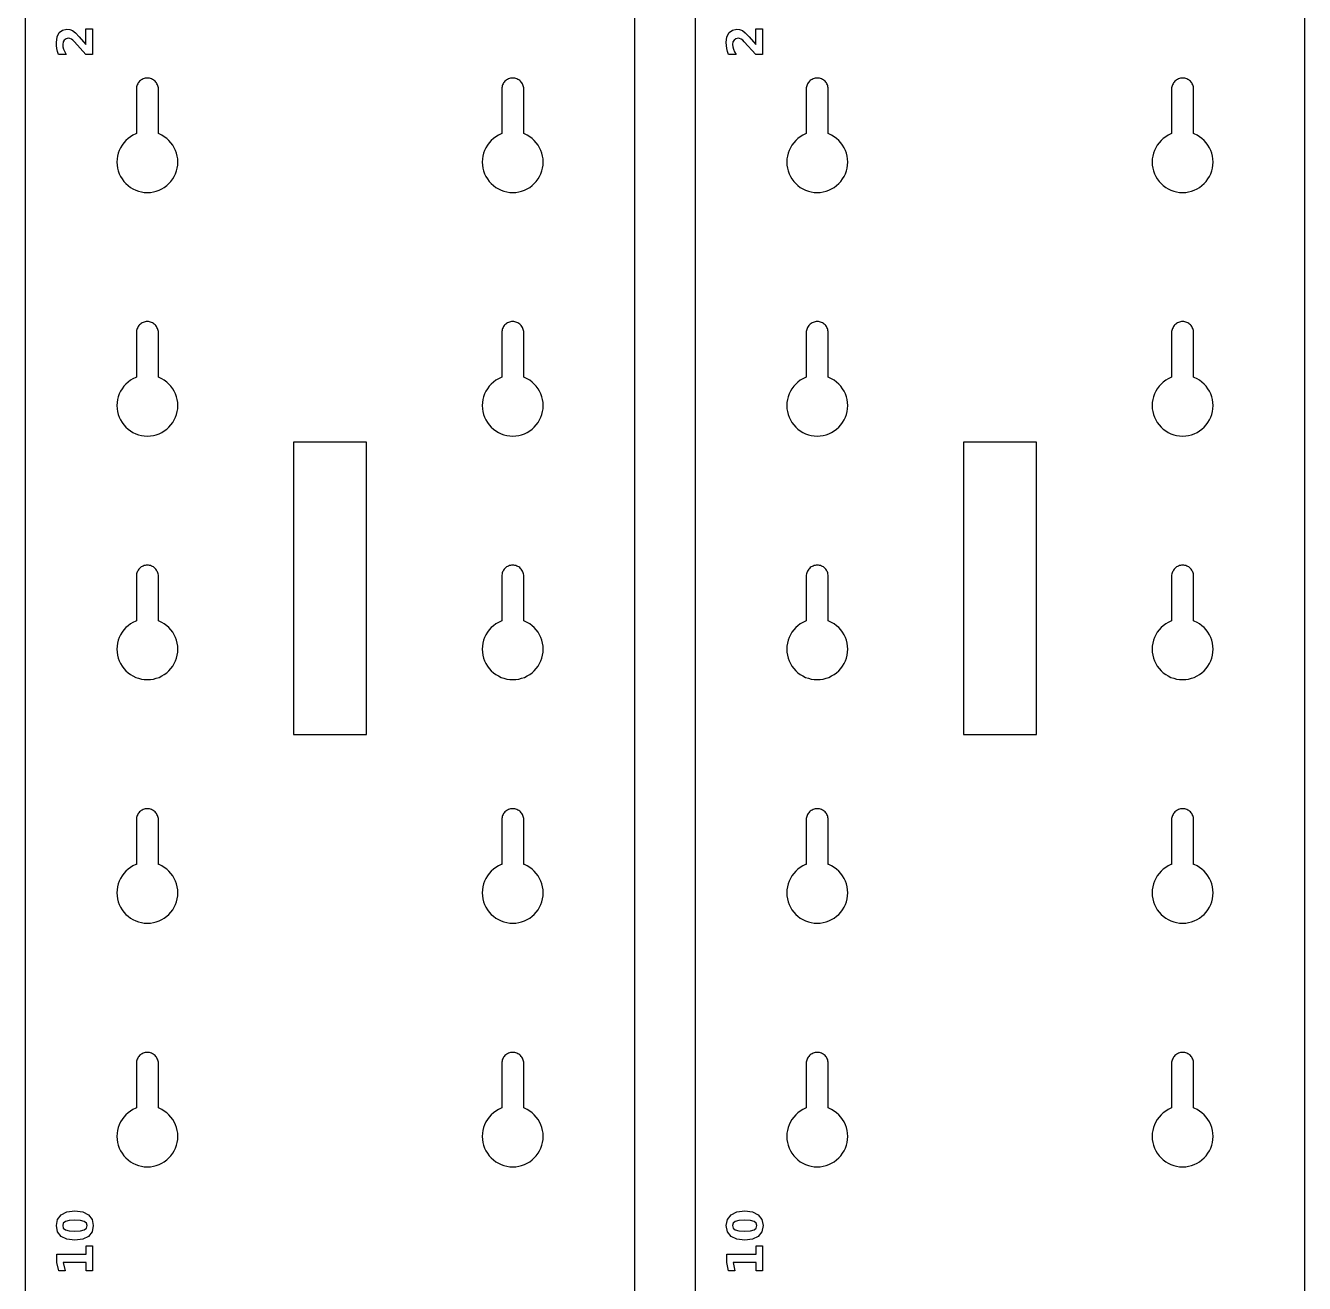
# Model space of a CAD drawing. Header units: millimetres. Extents: x 12 to 1278, y 12 to 884.
# Drawn here: x 1073.5 to 1178.5, y 126.4 to 229.7 of the extents above; entities that cross this region are included whole.
import ezdxf

# ---------------------------------------------------------------- set-up
doc = ezdxf.new("R2010")
doc.units = ezdxf.units.MM
doc.layers.add('CUT', color=1, linetype='Continuous')
doc.layers.add('ENGRAVE', color=5, linetype='Continuous')

msp = doc.modelspace()

# ---------------------------------------------------------------- linework, layer by layer
at = {"layer": 'CUT', "color": 1}
for points in [[(1078.5, 12.5), (1078.5, 18.5), (1073.5, 18.5), (1073.5, 758.5), (1078.5, 758.5), (1078.5, 764.5), (1118.5, 764.5), (1118.5, 758.5), (1123.5, 758.5), (1123.5, 18.5), (1118.5, 18.5), (1118.5, 12.5)], [(1133.5, 12.5), (1133.5, 18.5), (1128.5, 18.5), (1128.5, 758.5), (1133.5, 758.5), (1133.5, 764.5), (1173.5, 764.5), (1173.5, 758.5), (1178.5, 758.5), (1178.5, 18.5), (1173.5, 18.5), (1173.5, 12.5)], [(1085.43, 220.09), (1085.27, 220.27), (1085.09, 220.43), (1084.89, 220.58), (1084.68, 220.7), (1084.46, 220.81), (1084.4, 220.83), (1084.4, 224.5), (1084.4, 224.59), (1084.38, 224.68), (1084.36, 224.76), (1084.33, 224.84), (1084.29, 224.92), (1084.25, 225), (1084.2, 225.07), (1084.14, 225.14), (1084.07, 225.2), (1084, 225.25), (1083.92, 225.29), (1083.84, 225.33), (1083.76, 225.36), (1083.68, 225.38), (1083.59, 225.4), (1083.5, 225.4), (1083.41, 225.4), (1083.32, 225.38), (1083.24, 225.36), (1083.16, 225.33), (1083.08, 225.29), (1083, 225.25), (1082.93, 225.2), (1082.86, 225.14), (1082.8, 225.07), (1082.75, 225), (1082.71, 224.92), (1082.67, 224.84), (1082.64, 224.76), (1082.62, 224.68), (1082.6, 224.59), (1082.6, 224.5), (1082.6, 220.83), (1082.54, 220.81), (1082.32, 220.7), (1082.11, 220.58), (1081.91, 220.43), (1081.73, 220.27), (1081.57, 220.09), (1081.42, 219.89), (1081.3, 219.68), (1081.19, 219.46), (1081.11, 219.23), (1081.05, 218.99), (1081.01, 218.75), (1081, 218.5), (1081.01, 218.25), (1081.05, 218.01), (1081.11, 217.77), (1081.19, 217.54), (1081.3, 217.32), (1081.42, 217.11), (1081.57, 216.91), (1081.73, 216.73), (1081.91, 216.57), (1082.11, 216.42), (1082.32, 216.3), (1082.54, 216.19), (1082.77, 216.11), (1083.01, 216.05), (1083.25, 216.01), (1083.5, 216), (1083.75, 216.01), (1083.99, 216.05), (1084.23, 216.11), (1084.46, 216.19), (1084.68, 216.3), (1084.89, 216.42), (1085.09, 216.57), (1085.27, 216.73), (1085.43, 216.91), (1085.58, 217.11), (1085.7, 217.32), (1085.81, 217.54), (1085.89, 217.77), (1085.95, 218.01), (1085.99, 218.25), (1086, 218.5), (1085.99, 218.75), (1085.95, 218.99), (1085.89, 219.23), (1085.81, 219.46), (1085.7, 219.68), (1085.58, 219.89)], [(1115.43, 220.09), (1115.27, 220.27), (1115.09, 220.43), (1114.89, 220.58), (1114.68, 220.7), (1114.46, 220.81), (1114.4, 220.83), (1114.4, 224.5), (1114.4, 224.59), (1114.38, 224.68), (1114.36, 224.76), (1114.33, 224.84), (1114.29, 224.92), (1114.25, 225), (1114.2, 225.07), (1114.14, 225.14), (1114.07, 225.2), (1114, 225.25), (1113.92, 225.29), (1113.84, 225.33), (1113.76, 225.36), (1113.68, 225.38), (1113.59, 225.4), (1113.5, 225.4), (1113.41, 225.4), (1113.32, 225.38), (1113.24, 225.36), (1113.16, 225.33), (1113.08, 225.29), (1113, 225.25), (1112.93, 225.2), (1112.86, 225.14), (1112.8, 225.07), (1112.75, 225), (1112.71, 224.92), (1112.67, 224.84), (1112.64, 224.76), (1112.62, 224.68), (1112.6, 224.59), (1112.6, 224.5), (1112.6, 220.83), (1112.54, 220.81), (1112.32, 220.7), (1112.11, 220.58), (1111.91, 220.43), (1111.73, 220.27), (1111.57, 220.09), (1111.42, 219.89), (1111.3, 219.68), (1111.19, 219.46), (1111.11, 219.23), (1111.05, 218.99), (1111.01, 218.75), (1111, 218.5), (1111.01, 218.25), (1111.05, 218.01), (1111.11, 217.77), (1111.19, 217.54), (1111.3, 217.32), (1111.42, 217.11), (1111.57, 216.91), (1111.73, 216.73), (1111.91, 216.57), (1112.11, 216.42), (1112.32, 216.3), (1112.54, 216.19), (1112.77, 216.11), (1113.01, 216.05), (1113.25, 216.01), (1113.5, 216), (1113.75, 216.01), (1113.99, 216.05), (1114.23, 216.11), (1114.46, 216.19), (1114.68, 216.3), (1114.89, 216.42), (1115.09, 216.57), (1115.27, 216.73), (1115.43, 216.91), (1115.58, 217.11), (1115.7, 217.32), (1115.81, 217.54), (1115.89, 217.77), (1115.95, 218.01), (1115.99, 218.25), (1116, 218.5), (1115.99, 218.75), (1115.95, 218.99), (1115.89, 219.23), (1115.81, 219.46), (1115.7, 219.68), (1115.58, 219.89)], [(1140.43, 220.09), (1140.27, 220.27), (1140.09, 220.43), (1139.89, 220.58), (1139.68, 220.7), (1139.46, 220.81), (1139.4, 220.83), (1139.4, 224.5), (1139.4, 224.59), (1139.38, 224.68), (1139.36, 224.76), (1139.33, 224.84), (1139.29, 224.92), (1139.25, 225), (1139.2, 225.07), (1139.14, 225.14), (1139.07, 225.2), (1139, 225.25), (1138.92, 225.29), (1138.84, 225.33), (1138.76, 225.36), (1138.68, 225.38), (1138.59, 225.4), (1138.5, 225.4), (1138.41, 225.4), (1138.32, 225.38), (1138.24, 225.36), (1138.16, 225.33), (1138.08, 225.29), (1138, 225.25), (1137.93, 225.2), (1137.86, 225.14), (1137.8, 225.07), (1137.75, 225), (1137.71, 224.92), (1137.67, 224.84), (1137.64, 224.76), (1137.62, 224.68), (1137.6, 224.59), (1137.6, 224.5), (1137.6, 220.83), (1137.54, 220.81), (1137.32, 220.7), (1137.11, 220.58), (1136.91, 220.43), (1136.73, 220.27), (1136.57, 220.09), (1136.42, 219.89), (1136.3, 219.68), (1136.19, 219.46), (1136.11, 219.23), (1136.05, 218.99), (1136.01, 218.75), (1136, 218.5), (1136.01, 218.25), (1136.05, 218.01), (1136.11, 217.77), (1136.19, 217.54), (1136.3, 217.32), (1136.42, 217.11), (1136.57, 216.91), (1136.73, 216.73), (1136.91, 216.57), (1137.11, 216.42), (1137.32, 216.3), (1137.54, 216.19), (1137.77, 216.11), (1138.01, 216.05), (1138.25, 216.01), (1138.5, 216), (1138.75, 216.01), (1138.99, 216.05), (1139.23, 216.11), (1139.46, 216.19), (1139.68, 216.3), (1139.89, 216.42), (1140.09, 216.57), (1140.27, 216.73), (1140.43, 216.91), (1140.58, 217.11), (1140.7, 217.32), (1140.81, 217.54), (1140.89, 217.77), (1140.95, 218.01), (1140.99, 218.25), (1141, 218.5), (1140.99, 218.75), (1140.95, 218.99), (1140.89, 219.23), (1140.81, 219.46), (1140.7, 219.68), (1140.58, 219.89)], [(1170.43, 220.09), (1170.27, 220.27), (1170.09, 220.43), (1169.89, 220.58), (1169.68, 220.7), (1169.46, 220.81), (1169.4, 220.83), (1169.4, 224.5), (1169.4, 224.59), (1169.38, 224.68), (1169.36, 224.76), (1169.33, 224.84), (1169.29, 224.92), (1169.25, 225), (1169.2, 225.07), (1169.14, 225.14), (1169.07, 225.2), (1169, 225.25), (1168.92, 225.29), (1168.84, 225.33), (1168.76, 225.36), (1168.68, 225.38), (1168.59, 225.4), (1168.5, 225.4), (1168.41, 225.4), (1168.32, 225.38), (1168.24, 225.36), (1168.16, 225.33), (1168.08, 225.29), (1168, 225.25), (1167.93, 225.2), (1167.86, 225.14), (1167.8, 225.07), (1167.75, 225), (1167.71, 224.92), (1167.67, 224.84), (1167.64, 224.76), (1167.62, 224.68), (1167.6, 224.59), (1167.6, 224.5), (1167.6, 220.83), (1167.54, 220.81), (1167.32, 220.7), (1167.11, 220.58), (1166.91, 220.43), (1166.73, 220.27), (1166.57, 220.09), (1166.42, 219.89), (1166.3, 219.68), (1166.19, 219.46), (1166.11, 219.23), (1166.05, 218.99), (1166.01, 218.75), (1166, 218.5), (1166.01, 218.25), (1166.05, 218.01), (1166.11, 217.77), (1166.19, 217.54), (1166.3, 217.32), (1166.42, 217.11), (1166.57, 216.91), (1166.73, 216.73), (1166.91, 216.57), (1167.11, 216.42), (1167.32, 216.3), (1167.54, 216.19), (1167.77, 216.11), (1168.01, 216.05), (1168.25, 216.01), (1168.5, 216), (1168.75, 216.01), (1168.99, 216.05), (1169.23, 216.11), (1169.46, 216.19), (1169.68, 216.3), (1169.89, 216.42), (1170.09, 216.57), (1170.27, 216.73), (1170.43, 216.91), (1170.58, 217.11), (1170.7, 217.32), (1170.81, 217.54), (1170.89, 217.77), (1170.95, 218.01), (1170.99, 218.25), (1171, 218.5), (1170.99, 218.75), (1170.95, 218.99), (1170.89, 219.23), (1170.81, 219.46), (1170.7, 219.68), (1170.58, 219.89)], [(1085.43, 200.09), (1085.27, 200.27), (1085.09, 200.43), (1084.89, 200.58), (1084.68, 200.7), (1084.46, 200.81), (1084.4, 200.83), (1084.4, 204.5), (1084.4, 204.59), (1084.38, 204.68), (1084.36, 204.76), (1084.33, 204.84), (1084.29, 204.92), (1084.25, 205), (1084.2, 205.07), (1084.14, 205.14), (1084.07, 205.2), (1084, 205.25), (1083.92, 205.29), (1083.84, 205.33), (1083.76, 205.36), (1083.68, 205.38), (1083.59, 205.4), (1083.5, 205.4), (1083.41, 205.4), (1083.32, 205.38), (1083.24, 205.36), (1083.16, 205.33), (1083.08, 205.29), (1083, 205.25), (1082.93, 205.2), (1082.86, 205.14), (1082.8, 205.07), (1082.75, 205), (1082.71, 204.92), (1082.67, 204.84), (1082.64, 204.76), (1082.62, 204.68), (1082.6, 204.59), (1082.6, 204.5), (1082.6, 200.83), (1082.54, 200.81), (1082.32, 200.7), (1082.11, 200.58), (1081.91, 200.43), (1081.73, 200.27), (1081.57, 200.09), (1081.42, 199.89), (1081.3, 199.68), (1081.19, 199.46), (1081.11, 199.23), (1081.05, 198.99), (1081.01, 198.75), (1081, 198.5), (1081.01, 198.25), (1081.05, 198.01), (1081.11, 197.77), (1081.19, 197.54), (1081.3, 197.32), (1081.42, 197.11), (1081.57, 196.91), (1081.73, 196.73), (1081.91, 196.57), (1082.11, 196.42), (1082.32, 196.3), (1082.54, 196.19), (1082.77, 196.11), (1083.01, 196.05), (1083.25, 196.01), (1083.5, 196), (1083.75, 196.01), (1083.99, 196.05), (1084.23, 196.11), (1084.46, 196.19), (1084.68, 196.3), (1084.89, 196.42), (1085.09, 196.57), (1085.27, 196.73), (1085.43, 196.91), (1085.58, 197.11), (1085.7, 197.32), (1085.81, 197.54), (1085.89, 197.77), (1085.95, 198.01), (1085.99, 198.25), (1086, 198.5), (1085.99, 198.75), (1085.95, 198.99), (1085.89, 199.23), (1085.81, 199.46), (1085.7, 199.68), (1085.58, 199.89)], [(1115.43, 200.09), (1115.27, 200.27), (1115.09, 200.43), (1114.89, 200.58), (1114.68, 200.7), (1114.46, 200.81), (1114.4, 200.83), (1114.4, 204.5), (1114.4, 204.59), (1114.38, 204.68), (1114.36, 204.76), (1114.33, 204.84), (1114.29, 204.92), (1114.25, 205), (1114.2, 205.07), (1114.14, 205.14), (1114.07, 205.2), (1114, 205.25), (1113.92, 205.29), (1113.84, 205.33), (1113.76, 205.36), (1113.68, 205.38), (1113.59, 205.4), (1113.5, 205.4), (1113.41, 205.4), (1113.32, 205.38), (1113.24, 205.36), (1113.16, 205.33), (1113.08, 205.29), (1113, 205.25), (1112.93, 205.2), (1112.86, 205.14), (1112.8, 205.07), (1112.75, 205), (1112.71, 204.92), (1112.67, 204.84), (1112.64, 204.76), (1112.62, 204.68), (1112.6, 204.59), (1112.6, 204.5), (1112.6, 200.83), (1112.54, 200.81), (1112.32, 200.7), (1112.11, 200.58), (1111.91, 200.43), (1111.73, 200.27), (1111.57, 200.09), (1111.42, 199.89), (1111.3, 199.68), (1111.19, 199.46), (1111.11, 199.23), (1111.05, 198.99), (1111.01, 198.75), (1111, 198.5), (1111.01, 198.25), (1111.05, 198.01), (1111.11, 197.77), (1111.19, 197.54), (1111.3, 197.32), (1111.42, 197.11), (1111.57, 196.91), (1111.73, 196.73), (1111.91, 196.57), (1112.11, 196.42), (1112.32, 196.3), (1112.54, 196.19), (1112.77, 196.11), (1113.01, 196.05), (1113.25, 196.01), (1113.5, 196), (1113.75, 196.01), (1113.99, 196.05), (1114.23, 196.11), (1114.46, 196.19), (1114.68, 196.3), (1114.89, 196.42), (1115.09, 196.57), (1115.27, 196.73), (1115.43, 196.91), (1115.58, 197.11), (1115.7, 197.32), (1115.81, 197.54), (1115.89, 197.77), (1115.95, 198.01), (1115.99, 198.25), (1116, 198.5), (1115.99, 198.75), (1115.95, 198.99), (1115.89, 199.23), (1115.81, 199.46), (1115.7, 199.68), (1115.58, 199.89)], [(1140.43, 200.09), (1140.27, 200.27), (1140.09, 200.43), (1139.89, 200.58), (1139.68, 200.7), (1139.46, 200.81), (1139.4, 200.83), (1139.4, 204.5), (1139.4, 204.59), (1139.38, 204.68), (1139.36, 204.76), (1139.33, 204.84), (1139.29, 204.92), (1139.25, 205), (1139.2, 205.07), (1139.14, 205.14), (1139.07, 205.2), (1139, 205.25), (1138.92, 205.29), (1138.84, 205.33), (1138.76, 205.36), (1138.68, 205.38), (1138.59, 205.4), (1138.5, 205.4), (1138.41, 205.4), (1138.32, 205.38), (1138.24, 205.36), (1138.16, 205.33), (1138.08, 205.29), (1138, 205.25), (1137.93, 205.2), (1137.86, 205.14), (1137.8, 205.07), (1137.75, 205), (1137.71, 204.92), (1137.67, 204.84), (1137.64, 204.76), (1137.62, 204.68), (1137.6, 204.59), (1137.6, 204.5), (1137.6, 200.83), (1137.54, 200.81), (1137.32, 200.7), (1137.11, 200.58), (1136.91, 200.43), (1136.73, 200.27), (1136.57, 200.09), (1136.42, 199.89), (1136.3, 199.68), (1136.19, 199.46), (1136.11, 199.23), (1136.05, 198.99), (1136.01, 198.75), (1136, 198.5), (1136.01, 198.25), (1136.05, 198.01), (1136.11, 197.77), (1136.19, 197.54), (1136.3, 197.32), (1136.42, 197.11), (1136.57, 196.91), (1136.73, 196.73), (1136.91, 196.57), (1137.11, 196.42), (1137.32, 196.3), (1137.54, 196.19), (1137.77, 196.11), (1138.01, 196.05), (1138.25, 196.01), (1138.5, 196), (1138.75, 196.01), (1138.99, 196.05), (1139.23, 196.11), (1139.46, 196.19), (1139.68, 196.3), (1139.89, 196.42), (1140.09, 196.57), (1140.27, 196.73), (1140.43, 196.91), (1140.58, 197.11), (1140.7, 197.32), (1140.81, 197.54), (1140.89, 197.77), (1140.95, 198.01), (1140.99, 198.25), (1141, 198.5), (1140.99, 198.75), (1140.95, 198.99), (1140.89, 199.23), (1140.81, 199.46), (1140.7, 199.68), (1140.58, 199.89)], [(1170.43, 200.09), (1170.27, 200.27), (1170.09, 200.43), (1169.89, 200.58), (1169.68, 200.7), (1169.46, 200.81), (1169.4, 200.83), (1169.4, 204.5), (1169.4, 204.59), (1169.38, 204.68), (1169.36, 204.76), (1169.33, 204.84), (1169.29, 204.92), (1169.25, 205), (1169.2, 205.07), (1169.14, 205.14), (1169.07, 205.2), (1169, 205.25), (1168.92, 205.29), (1168.84, 205.33), (1168.76, 205.36), (1168.68, 205.38), (1168.59, 205.4), (1168.5, 205.4), (1168.41, 205.4), (1168.32, 205.38), (1168.24, 205.36), (1168.16, 205.33), (1168.08, 205.29), (1168, 205.25), (1167.93, 205.2), (1167.86, 205.14), (1167.8, 205.07), (1167.75, 205), (1167.71, 204.92), (1167.67, 204.84), (1167.64, 204.76), (1167.62, 204.68), (1167.6, 204.59), (1167.6, 204.5), (1167.6, 200.83), (1167.54, 200.81), (1167.32, 200.7), (1167.11, 200.58), (1166.91, 200.43), (1166.73, 200.27), (1166.57, 200.09), (1166.42, 199.89), (1166.3, 199.68), (1166.19, 199.46), (1166.11, 199.23), (1166.05, 198.99), (1166.01, 198.75), (1166, 198.5), (1166.01, 198.25), (1166.05, 198.01), (1166.11, 197.77), (1166.19, 197.54), (1166.3, 197.32), (1166.42, 197.11), (1166.57, 196.91), (1166.73, 196.73), (1166.91, 196.57), (1167.11, 196.42), (1167.32, 196.3), (1167.54, 196.19), (1167.77, 196.11), (1168.01, 196.05), (1168.25, 196.01), (1168.5, 196), (1168.75, 196.01), (1168.99, 196.05), (1169.23, 196.11), (1169.46, 196.19), (1169.68, 196.3), (1169.89, 196.42), (1170.09, 196.57), (1170.27, 196.73), (1170.43, 196.91), (1170.58, 197.11), (1170.7, 197.32), (1170.81, 197.54), (1170.89, 197.77), (1170.95, 198.01), (1170.99, 198.25), (1171, 198.5), (1170.99, 198.75), (1170.95, 198.99), (1170.89, 199.23), (1170.81, 199.46), (1170.7, 199.68), (1170.58, 199.89)], [(1095.5, 171.5), (1101.5, 171.5), (1101.5, 195.5), (1095.5, 195.5)], [(1150.5, 171.5), (1156.5, 171.5), (1156.5, 195.5), (1150.5, 195.5)], [(1085.58, 179.89), (1085.43, 180.09), (1085.27, 180.27), (1085.09, 180.43), (1084.89, 180.58), (1084.68, 180.7), (1084.46, 180.81), (1084.4, 180.83), (1084.4, 184.5), (1084.4, 184.59), (1084.38, 184.68), (1084.36, 184.76), (1084.33, 184.84), (1084.29, 184.92), (1084.25, 185), (1084.2, 185.07), (1084.14, 185.14), (1084.07, 185.2), (1084, 185.25), (1083.92, 185.29), (1083.84, 185.33), (1083.76, 185.36), (1083.68, 185.38), (1083.59, 185.4), (1083.5, 185.4), (1083.41, 185.4), (1083.32, 185.38), (1083.24, 185.36), (1083.16, 185.33), (1083.08, 185.29), (1083, 185.25), (1082.93, 185.2), (1082.86, 185.14), (1082.8, 185.07), (1082.75, 185), (1082.71, 184.92), (1082.67, 184.84), (1082.64, 184.76), (1082.62, 184.68), (1082.6, 184.59), (1082.6, 184.5), (1082.6, 180.83), (1082.54, 180.81), (1082.32, 180.7), (1082.11, 180.58), (1081.91, 180.43), (1081.73, 180.27), (1081.57, 180.09), (1081.42, 179.89), (1081.3, 179.68), (1081.19, 179.46), (1081.11, 179.23), (1081.05, 178.99), (1081.01, 178.75), (1081, 178.5), (1081.01, 178.25), (1081.05, 178.01), (1081.11, 177.77), (1081.19, 177.54), (1081.3, 177.32), (1081.42, 177.11), (1081.57, 176.91), (1081.73, 176.73), (1081.91, 176.57), (1082.11, 176.42), (1082.32, 176.3), (1082.54, 176.19), (1082.77, 176.11), (1083.01, 176.05), (1083.25, 176.01), (1083.5, 176), (1083.75, 176.01), (1083.99, 176.05), (1084.23, 176.11), (1084.46, 176.19), (1084.68, 176.3), (1084.89, 176.42), (1085.09, 176.57), (1085.27, 176.73), (1085.43, 176.91), (1085.58, 177.11), (1085.7, 177.32), (1085.81, 177.54), (1085.89, 177.77), (1085.95, 178.01), (1085.99, 178.25), (1086, 178.5), (1085.99, 178.75), (1085.95, 178.99), (1085.89, 179.23), (1085.81, 179.46), (1085.7, 179.68)], [(1115.43, 180.09), (1115.27, 180.27), (1115.09, 180.43), (1114.89, 180.58), (1114.68, 180.7), (1114.46, 180.81), (1114.4, 180.83), (1114.4, 184.5), (1114.4, 184.59), (1114.38, 184.68), (1114.36, 184.76), (1114.33, 184.84), (1114.29, 184.92), (1114.25, 185), (1114.2, 185.07), (1114.14, 185.14), (1114.07, 185.2), (1114, 185.25), (1113.92, 185.29), (1113.84, 185.33), (1113.76, 185.36), (1113.68, 185.38), (1113.59, 185.4), (1113.5, 185.4), (1113.41, 185.4), (1113.32, 185.38), (1113.24, 185.36), (1113.16, 185.33), (1113.08, 185.29), (1113, 185.25), (1112.93, 185.2), (1112.86, 185.14), (1112.8, 185.07), (1112.75, 185), (1112.71, 184.92), (1112.67, 184.84), (1112.64, 184.76), (1112.62, 184.68), (1112.6, 184.59), (1112.6, 184.5), (1112.6, 180.83), (1112.54, 180.81), (1112.32, 180.7), (1112.11, 180.58), (1111.91, 180.43), (1111.73, 180.27), (1111.57, 180.09), (1111.42, 179.89), (1111.3, 179.68), (1111.19, 179.46), (1111.11, 179.23), (1111.05, 178.99), (1111.01, 178.75), (1111, 178.5), (1111.01, 178.25), (1111.05, 178.01), (1111.11, 177.77), (1111.19, 177.54), (1111.3, 177.32), (1111.42, 177.11), (1111.57, 176.91), (1111.73, 176.73), (1111.91, 176.57), (1112.11, 176.42), (1112.32, 176.3), (1112.54, 176.19), (1112.77, 176.11), (1113.01, 176.05), (1113.25, 176.01), (1113.5, 176), (1113.75, 176.01), (1113.99, 176.05), (1114.23, 176.11), (1114.46, 176.19), (1114.68, 176.3), (1114.89, 176.42), (1115.09, 176.57), (1115.27, 176.73), (1115.43, 176.91), (1115.58, 177.11), (1115.7, 177.32), (1115.81, 177.54), (1115.89, 177.77), (1115.95, 178.01), (1115.99, 178.25), (1116, 178.5), (1115.99, 178.75), (1115.95, 178.99), (1115.89, 179.23), (1115.81, 179.46), (1115.7, 179.68), (1115.58, 179.89)], [(1140.58, 179.89), (1140.43, 180.09), (1140.27, 180.27), (1140.09, 180.43), (1139.89, 180.58), (1139.68, 180.7), (1139.46, 180.81), (1139.4, 180.83), (1139.4, 184.5), (1139.4, 184.59), (1139.38, 184.68), (1139.36, 184.76), (1139.33, 184.84), (1139.29, 184.92), (1139.25, 185), (1139.2, 185.07), (1139.14, 185.14), (1139.07, 185.2), (1139, 185.25), (1138.92, 185.29), (1138.84, 185.33), (1138.76, 185.36), (1138.68, 185.38), (1138.59, 185.4), (1138.5, 185.4), (1138.41, 185.4), (1138.32, 185.38), (1138.24, 185.36), (1138.16, 185.33), (1138.08, 185.29), (1138, 185.25), (1137.93, 185.2), (1137.86, 185.14), (1137.8, 185.07), (1137.75, 185), (1137.71, 184.92), (1137.67, 184.84), (1137.64, 184.76), (1137.62, 184.68), (1137.6, 184.59), (1137.6, 184.5), (1137.6, 180.83), (1137.54, 180.81), (1137.32, 180.7), (1137.11, 180.58), (1136.91, 180.43), (1136.73, 180.27), (1136.57, 180.09), (1136.42, 179.89), (1136.3, 179.68), (1136.19, 179.46), (1136.11, 179.23), (1136.05, 178.99), (1136.01, 178.75), (1136, 178.5), (1136.01, 178.25), (1136.05, 178.01), (1136.11, 177.77), (1136.19, 177.54), (1136.3, 177.32), (1136.42, 177.11), (1136.57, 176.91), (1136.73, 176.73), (1136.91, 176.57), (1137.11, 176.42), (1137.32, 176.3), (1137.54, 176.19), (1137.77, 176.11), (1138.01, 176.05), (1138.25, 176.01), (1138.5, 176), (1138.75, 176.01), (1138.99, 176.05), (1139.23, 176.11), (1139.46, 176.19), (1139.68, 176.3), (1139.89, 176.42), (1140.09, 176.57), (1140.27, 176.73), (1140.43, 176.91), (1140.58, 177.11), (1140.7, 177.32), (1140.81, 177.54), (1140.89, 177.77), (1140.95, 178.01), (1140.99, 178.25), (1141, 178.5), (1140.99, 178.75), (1140.95, 178.99), (1140.89, 179.23), (1140.81, 179.46), (1140.7, 179.68)], [(1170.43, 180.09), (1170.27, 180.27), (1170.09, 180.43), (1169.89, 180.58), (1169.68, 180.7), (1169.46, 180.81), (1169.4, 180.83), (1169.4, 184.5), (1169.4, 184.59), (1169.38, 184.68), (1169.36, 184.76), (1169.33, 184.84), (1169.29, 184.92), (1169.25, 185), (1169.2, 185.07), (1169.14, 185.14), (1169.07, 185.2), (1169, 185.25), (1168.92, 185.29), (1168.84, 185.33), (1168.76, 185.36), (1168.68, 185.38), (1168.59, 185.4), (1168.5, 185.4), (1168.41, 185.4), (1168.32, 185.38), (1168.24, 185.36), (1168.16, 185.33), (1168.08, 185.29), (1168, 185.25), (1167.93, 185.2), (1167.86, 185.14), (1167.8, 185.07), (1167.75, 185), (1167.71, 184.92), (1167.67, 184.84), (1167.64, 184.76), (1167.62, 184.68), (1167.6, 184.59), (1167.6, 184.5), (1167.6, 180.83), (1167.54, 180.81), (1167.32, 180.7), (1167.11, 180.58), (1166.91, 180.43), (1166.73, 180.27), (1166.57, 180.09), (1166.42, 179.89), (1166.3, 179.68), (1166.19, 179.46), (1166.11, 179.23), (1166.05, 178.99), (1166.01, 178.75), (1166, 178.5), (1166.01, 178.25), (1166.05, 178.01), (1166.11, 177.77), (1166.19, 177.54), (1166.3, 177.32), (1166.42, 177.11), (1166.57, 176.91), (1166.73, 176.73), (1166.91, 176.57), (1167.11, 176.42), (1167.32, 176.3), (1167.54, 176.19), (1167.77, 176.11), (1168.01, 176.05), (1168.25, 176.01), (1168.5, 176), (1168.75, 176.01), (1168.99, 176.05), (1169.23, 176.11), (1169.46, 176.19), (1169.68, 176.3), (1169.89, 176.42), (1170.09, 176.57), (1170.27, 176.73), (1170.43, 176.91), (1170.58, 177.11), (1170.7, 177.32), (1170.81, 177.54), (1170.89, 177.77), (1170.95, 178.01), (1170.99, 178.25), (1171, 178.5), (1170.99, 178.75), (1170.95, 178.99), (1170.89, 179.23), (1170.81, 179.46), (1170.7, 179.68), (1170.58, 179.89)], [(1085.58, 159.89), (1085.43, 160.09), (1085.27, 160.27), (1085.09, 160.43), (1084.89, 160.58), (1084.68, 160.7), (1084.46, 160.81), (1084.4, 160.83), (1084.4, 164.5), (1084.4, 164.59), (1084.38, 164.68), (1084.36, 164.76), (1084.33, 164.84), (1084.29, 164.92), (1084.25, 165), (1084.2, 165.07), (1084.14, 165.14), (1084.07, 165.2), (1084, 165.25), (1083.92, 165.29), (1083.84, 165.33), (1083.76, 165.36), (1083.68, 165.38), (1083.59, 165.4), (1083.5, 165.4), (1083.41, 165.4), (1083.32, 165.38), (1083.24, 165.36), (1083.16, 165.33), (1083.08, 165.29), (1083, 165.25), (1082.93, 165.2), (1082.86, 165.14), (1082.8, 165.07), (1082.75, 165), (1082.71, 164.92), (1082.67, 164.84), (1082.64, 164.76), (1082.62, 164.68), (1082.6, 164.59), (1082.6, 164.5), (1082.6, 160.83), (1082.54, 160.81), (1082.32, 160.7), (1082.11, 160.58), (1081.91, 160.43), (1081.73, 160.27), (1081.57, 160.09), (1081.42, 159.89), (1081.3, 159.68), (1081.19, 159.46), (1081.11, 159.23), (1081.05, 158.99), (1081.01, 158.75), (1081, 158.5), (1081.01, 158.25), (1081.05, 158.01), (1081.11, 157.77), (1081.19, 157.54), (1081.3, 157.32), (1081.42, 157.11), (1081.57, 156.91), (1081.73, 156.73), (1081.91, 156.57), (1082.11, 156.42), (1082.32, 156.3), (1082.54, 156.19), (1082.77, 156.11), (1083.01, 156.05), (1083.25, 156.01), (1083.5, 156), (1083.75, 156.01), (1083.99, 156.05), (1084.23, 156.11), (1084.46, 156.19), (1084.68, 156.3), (1084.89, 156.42), (1085.09, 156.57), (1085.27, 156.73), (1085.43, 156.91), (1085.58, 157.11), (1085.7, 157.32), (1085.81, 157.54), (1085.89, 157.77), (1085.95, 158.01), (1085.99, 158.25), (1086, 158.5), (1085.99, 158.75), (1085.95, 158.99), (1085.89, 159.23), (1085.81, 159.46), (1085.7, 159.68)], [(1115.43, 160.09), (1115.27, 160.27), (1115.09, 160.43), (1114.89, 160.58), (1114.68, 160.7), (1114.46, 160.81), (1114.4, 160.83), (1114.4, 164.5), (1114.4, 164.59), (1114.38, 164.68), (1114.36, 164.76), (1114.33, 164.84), (1114.29, 164.92), (1114.25, 165), (1114.2, 165.07), (1114.14, 165.14), (1114.07, 165.2), (1114, 165.25), (1113.92, 165.29), (1113.84, 165.33), (1113.76, 165.36), (1113.68, 165.38), (1113.59, 165.4), (1113.5, 165.4), (1113.41, 165.4), (1113.32, 165.38), (1113.24, 165.36), (1113.16, 165.33), (1113.08, 165.29), (1113, 165.25), (1112.93, 165.2), (1112.86, 165.14), (1112.8, 165.07), (1112.75, 165), (1112.71, 164.92), (1112.67, 164.84), (1112.64, 164.76), (1112.62, 164.68), (1112.6, 164.59), (1112.6, 164.5), (1112.6, 160.83), (1112.54, 160.81), (1112.32, 160.7), (1112.11, 160.58), (1111.91, 160.43), (1111.73, 160.27), (1111.57, 160.09), (1111.42, 159.89), (1111.3, 159.68), (1111.19, 159.46), (1111.11, 159.23), (1111.05, 158.99), (1111.01, 158.75), (1111, 158.5), (1111.01, 158.25), (1111.05, 158.01), (1111.11, 157.77), (1111.19, 157.54), (1111.3, 157.32), (1111.42, 157.11), (1111.57, 156.91), (1111.73, 156.73), (1111.91, 156.57), (1112.11, 156.42), (1112.32, 156.3), (1112.54, 156.19), (1112.77, 156.11), (1113.01, 156.05), (1113.25, 156.01), (1113.5, 156), (1113.75, 156.01), (1113.99, 156.05), (1114.23, 156.11), (1114.46, 156.19), (1114.68, 156.3), (1114.89, 156.42), (1115.09, 156.57), (1115.27, 156.73), (1115.43, 156.91), (1115.58, 157.11), (1115.7, 157.32), (1115.81, 157.54), (1115.89, 157.77), (1115.95, 158.01), (1115.99, 158.25), (1116, 158.5), (1115.99, 158.75), (1115.95, 158.99), (1115.89, 159.23), (1115.81, 159.46), (1115.7, 159.68), (1115.58, 159.89)], [(1140.58, 159.89), (1140.43, 160.09), (1140.27, 160.27), (1140.09, 160.43), (1139.89, 160.58), (1139.68, 160.7), (1139.46, 160.81), (1139.4, 160.83), (1139.4, 164.5), (1139.4, 164.59), (1139.38, 164.68), (1139.36, 164.76), (1139.33, 164.84), (1139.29, 164.92), (1139.25, 165), (1139.2, 165.07), (1139.14, 165.14), (1139.07, 165.2), (1139, 165.25), (1138.92, 165.29), (1138.84, 165.33), (1138.76, 165.36), (1138.68, 165.38), (1138.59, 165.4), (1138.5, 165.4), (1138.41, 165.4), (1138.32, 165.38), (1138.24, 165.36), (1138.16, 165.33), (1138.08, 165.29), (1138, 165.25), (1137.93, 165.2), (1137.86, 165.14), (1137.8, 165.07), (1137.75, 165), (1137.71, 164.92), (1137.67, 164.84), (1137.64, 164.76), (1137.62, 164.68), (1137.6, 164.59), (1137.6, 164.5), (1137.6, 160.83), (1137.54, 160.81), (1137.32, 160.7), (1137.11, 160.58), (1136.91, 160.43), (1136.73, 160.27), (1136.57, 160.09), (1136.42, 159.89), (1136.3, 159.68), (1136.19, 159.46), (1136.11, 159.23), (1136.05, 158.99), (1136.01, 158.75), (1136, 158.5), (1136.01, 158.25), (1136.05, 158.01), (1136.11, 157.77), (1136.19, 157.54), (1136.3, 157.32), (1136.42, 157.11), (1136.57, 156.91), (1136.73, 156.73), (1136.91, 156.57), (1137.11, 156.42), (1137.32, 156.3), (1137.54, 156.19), (1137.77, 156.11), (1138.01, 156.05), (1138.25, 156.01), (1138.5, 156), (1138.75, 156.01), (1138.99, 156.05), (1139.23, 156.11), (1139.46, 156.19), (1139.68, 156.3), (1139.89, 156.42), (1140.09, 156.57), (1140.27, 156.73), (1140.43, 156.91), (1140.58, 157.11), (1140.7, 157.32), (1140.81, 157.54), (1140.89, 157.77), (1140.95, 158.01), (1140.99, 158.25), (1141, 158.5), (1140.99, 158.75), (1140.95, 158.99), (1140.89, 159.23), (1140.81, 159.46), (1140.7, 159.68)], [(1170.43, 160.09), (1170.27, 160.27), (1170.09, 160.43), (1169.89, 160.58), (1169.68, 160.7), (1169.46, 160.81), (1169.4, 160.83), (1169.4, 164.5), (1169.4, 164.59), (1169.38, 164.68), (1169.36, 164.76), (1169.33, 164.84), (1169.29, 164.92), (1169.25, 165), (1169.2, 165.07), (1169.14, 165.14), (1169.07, 165.2), (1169, 165.25), (1168.92, 165.29), (1168.84, 165.33), (1168.76, 165.36), (1168.68, 165.38), (1168.59, 165.4), (1168.5, 165.4), (1168.41, 165.4), (1168.32, 165.38), (1168.24, 165.36), (1168.16, 165.33), (1168.08, 165.29), (1168, 165.25), (1167.93, 165.2), (1167.86, 165.14), (1167.8, 165.07), (1167.75, 165), (1167.71, 164.92), (1167.67, 164.84), (1167.64, 164.76), (1167.62, 164.68), (1167.6, 164.59), (1167.6, 164.5), (1167.6, 160.83), (1167.54, 160.81), (1167.32, 160.7), (1167.11, 160.58), (1166.91, 160.43), (1166.73, 160.27), (1166.57, 160.09), (1166.42, 159.89), (1166.3, 159.68), (1166.19, 159.46), (1166.11, 159.23), (1166.05, 158.99), (1166.01, 158.75), (1166, 158.5), (1166.01, 158.25), (1166.05, 158.01), (1166.11, 157.77), (1166.19, 157.54), (1166.3, 157.32), (1166.42, 157.11), (1166.57, 156.91), (1166.73, 156.73), (1166.91, 156.57), (1167.11, 156.42), (1167.32, 156.3), (1167.54, 156.19), (1167.77, 156.11), (1168.01, 156.05), (1168.25, 156.01), (1168.5, 156), (1168.75, 156.01), (1168.99, 156.05), (1169.23, 156.11), (1169.46, 156.19), (1169.68, 156.3), (1169.89, 156.42), (1170.09, 156.57), (1170.27, 156.73), (1170.43, 156.91), (1170.58, 157.11), (1170.7, 157.32), (1170.81, 157.54), (1170.89, 157.77), (1170.95, 158.01), (1170.99, 158.25), (1171, 158.5), (1170.99, 158.75), (1170.95, 158.99), (1170.89, 159.23), (1170.81, 159.46), (1170.7, 159.68), (1170.58, 159.89)], [(1085.43, 140.09), (1085.27, 140.27), (1085.09, 140.43), (1084.89, 140.58), (1084.68, 140.7), (1084.46, 140.81), (1084.4, 140.83), (1084.4, 144.5), (1084.4, 144.59), (1084.38, 144.68), (1084.36, 144.76), (1084.33, 144.84), (1084.29, 144.92), (1084.25, 145), (1084.2, 145.07), (1084.14, 145.14), (1084.07, 145.2), (1084, 145.25), (1083.92, 145.29), (1083.84, 145.33), (1083.76, 145.36), (1083.68, 145.38), (1083.59, 145.4), (1083.5, 145.4), (1083.41, 145.4), (1083.32, 145.38), (1083.24, 145.36), (1083.16, 145.33), (1083.08, 145.29), (1083, 145.25), (1082.93, 145.2), (1082.86, 145.14), (1082.8, 145.07), (1082.75, 145), (1082.71, 144.92), (1082.67, 144.84), (1082.64, 144.76), (1082.62, 144.68), (1082.6, 144.59), (1082.6, 144.5), (1082.6, 140.83), (1082.54, 140.81), (1082.32, 140.7), (1082.11, 140.58), (1081.91, 140.43), (1081.73, 140.27), (1081.57, 140.09), (1081.42, 139.89), (1081.3, 139.68), (1081.19, 139.46), (1081.11, 139.23), (1081.05, 138.99), (1081.01, 138.75), (1081, 138.5), (1081.01, 138.25), (1081.05, 138.01), (1081.11, 137.77), (1081.19, 137.54), (1081.3, 137.32), (1081.42, 137.11), (1081.57, 136.91), (1081.73, 136.73), (1081.91, 136.57), (1082.11, 136.42), (1082.32, 136.3), (1082.54, 136.19), (1082.77, 136.11), (1083.01, 136.05), (1083.25, 136.01), (1083.5, 136), (1083.75, 136.01), (1083.99, 136.05), (1084.23, 136.11), (1084.46, 136.19), (1084.68, 136.3), (1084.89, 136.42), (1085.09, 136.57), (1085.27, 136.73), (1085.43, 136.91), (1085.58, 137.11), (1085.7, 137.32), (1085.81, 137.54), (1085.89, 137.77), (1085.95, 138.01), (1085.99, 138.25), (1086, 138.5), (1085.99, 138.75), (1085.95, 138.99), (1085.89, 139.23), (1085.81, 139.46), (1085.7, 139.68), (1085.58, 139.89)], [(1115.58, 139.89), (1115.43, 140.09), (1115.27, 140.27), (1115.09, 140.43), (1114.89, 140.58), (1114.68, 140.7), (1114.46, 140.81), (1114.4, 140.83), (1114.4, 144.5), (1114.4, 144.59), (1114.38, 144.68), (1114.36, 144.76), (1114.33, 144.84), (1114.29, 144.92), (1114.25, 145), (1114.2, 145.07), (1114.14, 145.14), (1114.07, 145.2), (1114, 145.25), (1113.92, 145.29), (1113.84, 145.33), (1113.76, 145.36), (1113.68, 145.38), (1113.59, 145.4), (1113.5, 145.4), (1113.41, 145.4), (1113.32, 145.38), (1113.24, 145.36), (1113.16, 145.33), (1113.08, 145.29), (1113, 145.25), (1112.93, 145.2), (1112.86, 145.14), (1112.8, 145.07), (1112.75, 145), (1112.71, 144.92), (1112.67, 144.84), (1112.64, 144.76), (1112.62, 144.68), (1112.6, 144.59), (1112.6, 144.5), (1112.6, 140.83), (1112.54, 140.81), (1112.32, 140.7), (1112.11, 140.58), (1111.91, 140.43), (1111.73, 140.27), (1111.57, 140.09), (1111.42, 139.89), (1111.3, 139.68), (1111.19, 139.46), (1111.11, 139.23), (1111.05, 138.99), (1111.01, 138.75), (1111, 138.5), (1111.01, 138.25), (1111.05, 138.01), (1111.11, 137.77), (1111.19, 137.54), (1111.3, 137.32), (1111.42, 137.11), (1111.57, 136.91), (1111.73, 136.73), (1111.91, 136.57), (1112.11, 136.42), (1112.32, 136.3), (1112.54, 136.19), (1112.77, 136.11), (1113.01, 136.05), (1113.25, 136.01), (1113.5, 136), (1113.75, 136.01), (1113.99, 136.05), (1114.23, 136.11), (1114.46, 136.19), (1114.68, 136.3), (1114.89, 136.42), (1115.09, 136.57), (1115.27, 136.73), (1115.43, 136.91), (1115.58, 137.11), (1115.7, 137.32), (1115.81, 137.54), (1115.89, 137.77), (1115.95, 138.01), (1115.99, 138.25), (1116, 138.5), (1115.99, 138.75), (1115.95, 138.99), (1115.89, 139.23), (1115.81, 139.46), (1115.7, 139.68)], [(1140.43, 140.09), (1140.27, 140.27), (1140.09, 140.43), (1139.89, 140.58), (1139.68, 140.7), (1139.46, 140.81), (1139.4, 140.83), (1139.4, 144.5), (1139.4, 144.59), (1139.38, 144.68), (1139.36, 144.76), (1139.33, 144.84), (1139.29, 144.92), (1139.25, 145), (1139.2, 145.07), (1139.14, 145.14), (1139.07, 145.2), (1139, 145.25), (1138.92, 145.29), (1138.84, 145.33), (1138.76, 145.36), (1138.68, 145.38), (1138.59, 145.4), (1138.5, 145.4), (1138.41, 145.4), (1138.32, 145.38), (1138.24, 145.36), (1138.16, 145.33), (1138.08, 145.29), (1138, 145.25), (1137.93, 145.2), (1137.86, 145.14), (1137.8, 145.07), (1137.75, 145), (1137.71, 144.92), (1137.67, 144.84), (1137.64, 144.76), (1137.62, 144.68), (1137.6, 144.59), (1137.6, 144.5), (1137.6, 140.83), (1137.54, 140.81), (1137.32, 140.7), (1137.11, 140.58), (1136.91, 140.43), (1136.73, 140.27), (1136.57, 140.09), (1136.42, 139.89), (1136.3, 139.68), (1136.19, 139.46), (1136.11, 139.23), (1136.05, 138.99), (1136.01, 138.75), (1136, 138.5), (1136.01, 138.25), (1136.05, 138.01), (1136.11, 137.77), (1136.19, 137.54), (1136.3, 137.32), (1136.42, 137.11), (1136.57, 136.91), (1136.73, 136.73), (1136.91, 136.57), (1137.11, 136.42), (1137.32, 136.3), (1137.54, 136.19), (1137.77, 136.11), (1138.01, 136.05), (1138.25, 136.01), (1138.5, 136), (1138.75, 136.01), (1138.99, 136.05), (1139.23, 136.11), (1139.46, 136.19), (1139.68, 136.3), (1139.89, 136.42), (1140.09, 136.57), (1140.27, 136.73), (1140.43, 136.91), (1140.58, 137.11), (1140.7, 137.32), (1140.81, 137.54), (1140.89, 137.77), (1140.95, 138.01), (1140.99, 138.25), (1141, 138.5), (1140.99, 138.75), (1140.95, 138.99), (1140.89, 139.23), (1140.81, 139.46), (1140.7, 139.68), (1140.58, 139.89)], [(1170.58, 139.89), (1170.43, 140.09), (1170.27, 140.27), (1170.09, 140.43), (1169.89, 140.58), (1169.68, 140.7), (1169.46, 140.81), (1169.4, 140.83), (1169.4, 144.5), (1169.4, 144.59), (1169.38, 144.68), (1169.36, 144.76), (1169.33, 144.84), (1169.29, 144.92), (1169.25, 145), (1169.2, 145.07), (1169.14, 145.14), (1169.07, 145.2), (1169, 145.25), (1168.92, 145.29), (1168.84, 145.33), (1168.76, 145.36), (1168.68, 145.38), (1168.59, 145.4), (1168.5, 145.4), (1168.41, 145.4), (1168.32, 145.38), (1168.24, 145.36), (1168.16, 145.33), (1168.08, 145.29), (1168, 145.25), (1167.93, 145.2), (1167.86, 145.14), (1167.8, 145.07), (1167.75, 145), (1167.71, 144.92), (1167.67, 144.84), (1167.64, 144.76), (1167.62, 144.68), (1167.6, 144.59), (1167.6, 144.5), (1167.6, 140.83), (1167.54, 140.81), (1167.32, 140.7), (1167.11, 140.58), (1166.91, 140.43), (1166.73, 140.27), (1166.57, 140.09), (1166.42, 139.89), (1166.3, 139.68), (1166.19, 139.46), (1166.11, 139.23), (1166.05, 138.99), (1166.01, 138.75), (1166, 138.5), (1166.01, 138.25), (1166.05, 138.01), (1166.11, 137.77), (1166.19, 137.54), (1166.3, 137.32), (1166.42, 137.11), (1166.57, 136.91), (1166.73, 136.73), (1166.91, 136.57), (1167.11, 136.42), (1167.32, 136.3), (1167.54, 136.19), (1167.77, 136.11), (1168.01, 136.05), (1168.25, 136.01), (1168.5, 136), (1168.75, 136.01), (1168.99, 136.05), (1169.23, 136.11), (1169.46, 136.19), (1169.68, 136.3), (1169.89, 136.42), (1170.09, 136.57), (1170.27, 136.73), (1170.43, 136.91), (1170.58, 137.11), (1170.7, 137.32), (1170.81, 137.54), (1170.89, 137.77), (1170.95, 138.01), (1170.99, 138.25), (1171, 138.5), (1170.99, 138.75), (1170.95, 138.99), (1170.89, 139.23), (1170.81, 139.46), (1170.7, 139.68)]]:
    msp.add_lwpolyline(points, close=True, dxfattribs=at)
at = {"layer": 'ENGRAVE', "color": 5}
for points in [[(1078.45, 228.15), (1078.45, 229.44), (1079, 229.44), (1079, 227.32), (1078.45, 227.32), (1077.51, 228.38), (1077.38, 228.5), (1077.26, 228.59), (1077.13, 228.64), (1077, 228.66), (1076.82, 228.63), (1076.67, 228.52), (1076.58, 228.36), (1076.55, 228.16), (1076.56, 227.97), (1076.62, 227.77), (1076.71, 227.56), (1076.84, 227.32), (1076.2, 227.32), (1076.13, 227.58), (1076.08, 227.83), (1076.04, 228.07), (1076.03, 228.31), (1076.09, 228.78), (1076.26, 229.13), (1076.54, 229.34), (1076.9, 229.42), (1077.13, 229.39), (1077.35, 229.29), (1077.59, 229.1), (1077.9, 228.78)], [(1133.45, 228.15), (1133.45, 229.44), (1134, 229.44), (1134, 227.32), (1133.45, 227.32), (1132.51, 228.38), (1132.38, 228.5), (1132.26, 228.59), (1132.13, 228.64), (1132, 228.66), (1131.82, 228.63), (1131.67, 228.52), (1131.58, 228.36), (1131.55, 228.16), (1131.56, 227.97), (1131.62, 227.77), (1131.71, 227.56), (1131.84, 227.32), (1131.2, 227.32), (1131.13, 227.58), (1131.08, 227.83), (1131.04, 228.07), (1131.03, 228.31), (1131.09, 228.78), (1131.26, 229.13), (1131.54, 229.34), (1131.9, 229.42), (1132.13, 229.39), (1132.35, 229.29), (1132.59, 229.1), (1132.9, 228.78)], [(1077.55, 132.38), (1078.19, 132.3), (1078.66, 132.06), (1078.96, 131.68), (1079.06, 131.18), (1078.96, 130.67), (1078.66, 130.29), (1078.19, 130.05), (1077.55, 129.97), (1076.9, 130.05), (1076.42, 130.29), (1076.13, 130.67), (1076.03, 131.18), (1076.13, 131.68), (1076.42, 132.06), (1076.9, 132.3)], [(1132.55, 132.38), (1133.19, 132.3), (1133.66, 132.06), (1133.96, 131.68), (1134.06, 131.18), (1133.96, 130.67), (1133.66, 130.29), (1133.19, 130.05), (1132.55, 129.97), (1131.9, 130.05), (1131.42, 130.29), (1131.13, 130.67), (1131.03, 131.18), (1131.13, 131.68), (1131.42, 132.06), (1131.9, 132.3)], [(1077.54, 131.62), (1077.07, 131.6), (1076.77, 131.52), (1076.6, 131.38), (1076.55, 131.18), (1076.6, 130.97), (1076.77, 130.83), (1077.07, 130.75), (1077.54, 130.73), (1078.01, 130.75), (1078.32, 130.83), (1078.49, 130.97), (1078.55, 131.18), (1078.49, 131.38), (1078.32, 131.52), (1078.01, 131.6)], [(1132.54, 131.62), (1132.07, 131.6), (1131.77, 131.52), (1131.6, 131.38), (1131.55, 131.18), (1131.6, 130.97), (1131.77, 130.83), (1132.07, 130.75), (1132.54, 130.73), (1133.01, 130.75), (1133.32, 130.83), (1133.49, 130.97), (1133.55, 131.18), (1133.49, 131.38), (1133.32, 131.52), (1133.01, 131.6)], [(1078.48, 127.47), (1078.48, 128.13), (1076.6, 128.13), (1076.74, 127.45), (1076.22, 127.45), (1076.08, 128.13), (1076.08, 128.84), (1078.48, 128.84), (1078.48, 129.51), (1079, 129.51), (1079, 127.47)], [(1133.48, 127.47), (1133.48, 128.13), (1131.6, 128.13), (1131.74, 127.45), (1131.22, 127.45), (1131.08, 128.13), (1131.08, 128.84), (1133.48, 128.84), (1133.48, 129.51), (1134, 129.51), (1134, 127.47)]]:
    msp.add_lwpolyline(points, close=True, dxfattribs=at)

doc.saveas('drawing.dxf')
